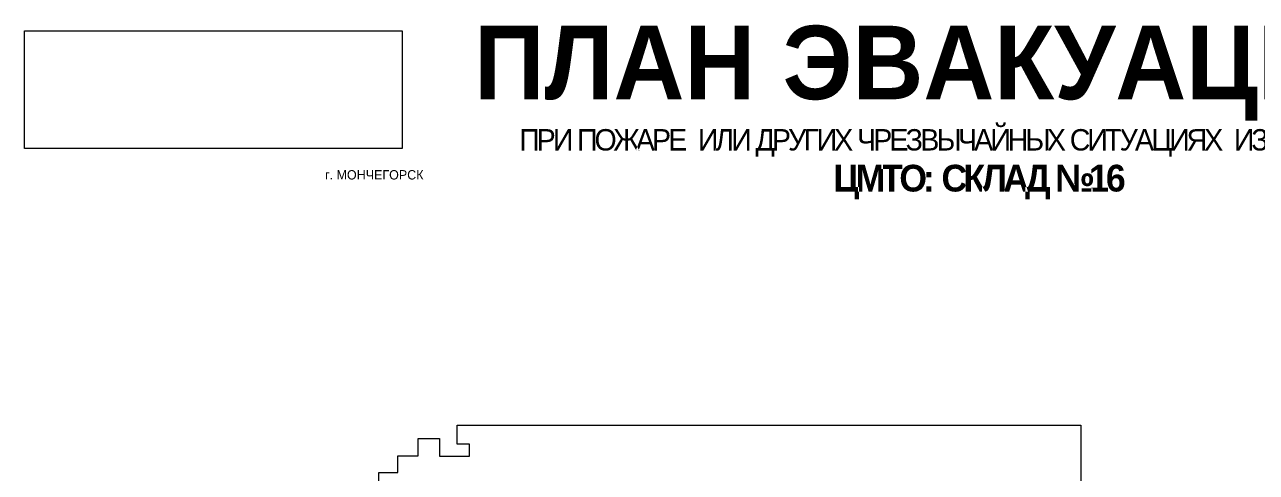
# Model space of a CAD drawing. Header units: millimetres. Extents: x 13810 to 67229, y 12374 to 21950.
# Drawn here: x 38542.9 to 38912, y 20124.8 to 20258.7 of the extents above; entities that cross this region are included whole.
import ezdxf

# ---------------------------------------------------------------- set-up
doc = ezdxf.new("R2010")
doc.units = ezdxf.units.MM
doc.styles.add('обычный', font='arial.ttf')
picture_1 = doc.add_image_def('image1.jpg', size_in_pixel=(337, 105))

msp = doc.modelspace()

# ---------------------------------------------------------------- linework, layer by layer
at = {"lineweight": 0}
msp.add_lwpolyline([(38649.02, 20098.4), (38649.02, 20124.75), (38654.79, 20124.75), (38654.79, 20129.71), (38660.82, 20129.71), (38660.82, 20134.85), (38667.24, 20134.85), (38667.24, 20129.61), (38676.27, 20129.61), (38676.27, 20133.23), (38672.56, 20133.23), (38672.56, 20138.89), (38859.42, 20138.89), (38859.42, 20114.5)], dxfattribs=at)

# ---------------------------------------------------------------- texts
at = {"lineweight": 0, "style": 'обычный'}
for s, insert, char_height, width, attachment_point in [('{\\fProxima Nova Rg|b1|i0|c204|p2;ПЛАН ЭВАКУАЦИИ}', (38677.59, 20258.38), 22, 493.8901, 1), ('\\pi-8.4,l8.4,t8.4;{\\fProxima Nova Rg|b0|i0|c204|p2;г. МОНЧЕГОРСК\\H1.1997x; }', (38647.7, 20213.76), 2.8, 126.6484, 5)]:
    msp.add_mtext(s, dxfattribs=dict(at, insert=insert, char_height=char_height, width=width, attachment_point=attachment_point))
at = {"color": 0, "lineweight": 0, "insert": (38828.6, 20227.63), "char_height": 8, "width": 449.2158, "attachment_point": 5, "style": 'обычный'}
msp.add_mtext('{\\fArial Black|b1|i0|c204|p34;\\H2x;\\T0.85;  \\fArial Narrow|b0|i0|c204|p34;\\H0.8x;\\W0.9;\\P\\fProxima Nova Rg|b0|i0|c204|p2;\\H0.5x;\\W1;\\C256;ПРИ ПОЖАРЕ  ИЛИ ДРУГИХ ЧРЕЗВЫЧАЙНЫХ СИТУАЦИЯХ  ИЗ ПОМЕЩЕНИЙ \\fProxima Nova Rg|b1|i0|c204|p2;\\H1.25x;\\PЦМТО: СКЛАД №16}', dxfattribs=at)

# ---------------------------------------------------------------- pictures from other files: only their frames are drawn
at = {"color": 7, "lineweight": 0, "true_color": 0xf5f5ff}
image = msp.add_image(picture_1, insert=(38542.94, 20221.62), size_in_units=(113.11, 35.24), dxfattribs=at)
image.dxf.flags = 7

doc.saveas('drawing.dxf')
